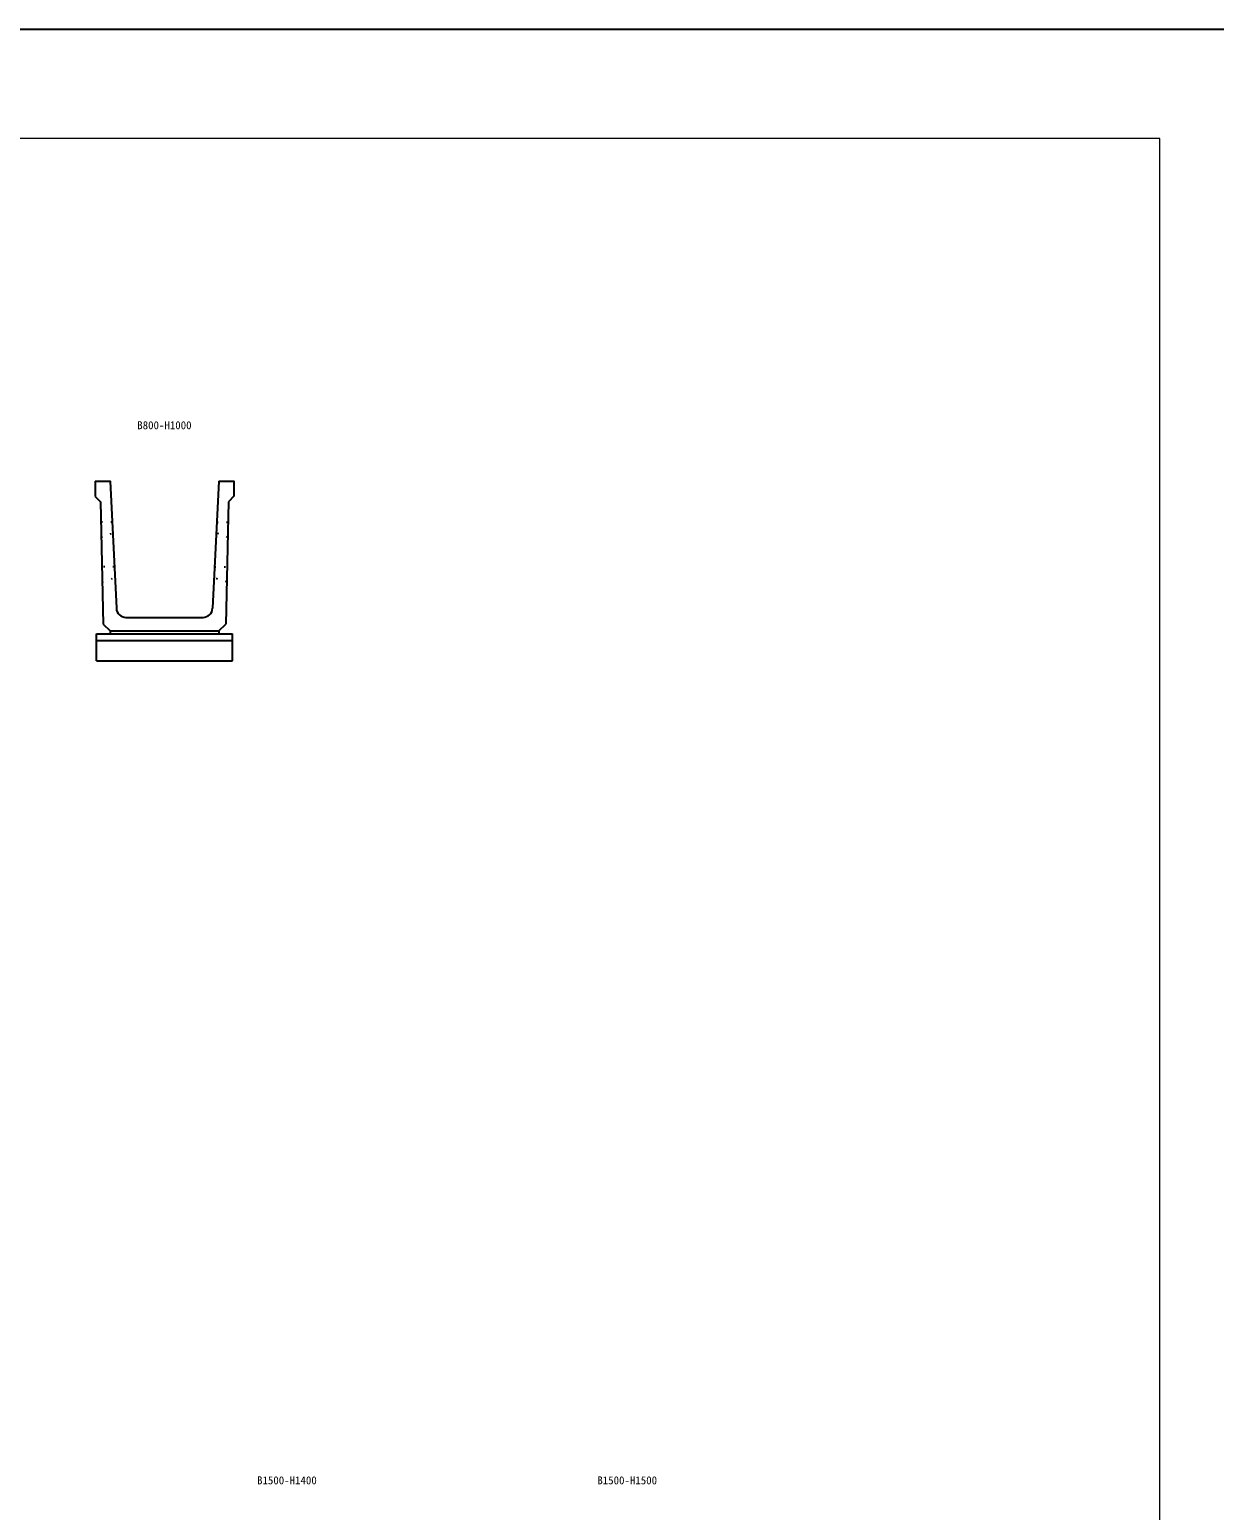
# Model space of a CAD drawing. Units: millimetres, scale not verified. Extents: x -33600 to 33600, y -11880 to 11880.
# Drawn here: x -9104 to -400, y 1000 to 11880 of the extents above; entities that cross this region are included whole.
import ezdxf
from ezdxf.enums import TextEntityAlignment as Align

# ---------------------------------------------------------------- set-up
doc = ezdxf.new("R2010")
doc.units = ezdxf.units.MM
doc.header["$LTSCALE"] = 40
doc.linetypes.add('DOTTED', pattern=[1.75, 0.25, -1.5])
for name, color, linetype, lineweight in [('0-1_Defpoints', 5, 'Continuous', 25), ('0-5_OUTLINE', 3, 'Continuous', 25), ('0-6_OUTLINE2', 4, 'DOTTED', 25), ('0-7_TXT', 7, 'Continuous', 25), ('0-8_WAKU', 3, 'Continuous', 13)]:
    doc.layers.add(name, color=color, linetype=linetype, lineweight=lineweight)
doc.styles.add('ＭＳ ゴシック', font='')
doc.styles.get('ＭＳ ゴシック').set_extended_font_data('MS Gothic')

msp = doc.modelspace()

# ---------------------------------------------------------------- linework, layer by layer
at = {"layer": '0-1_Defpoints'}
msp.add_lwpolyline([(-33600, -11880), (0, -11880), (0, 11880), (-33600, 11880)], close=True, dxfattribs=at)
at = {"layer": '0-5_OUTLINE'}
for p, q in [((-8623.17, 8561.44), (-8623.17, 8450.44)), ((-7713.17, 8561.44), (-7759.85, 7627.94)), ((-8623.17, 8450.44), (-8583.17, 8410.44)), ((-8583.17, 8410.44), (-8563.17, 7511.44)), ((-7643.17, 8411.44), (-7663.17, 7511.44)), ((-8563.17, 7511.44), (-8513.17, 7461.44)), ((-8396.58, 7561.44), (-7829.76, 7561.44)), ((-8613.17, 7441.44), (-7613.17, 7441.44)), ((-8613.17, 7241.44), (-8613.17, 7441.44)), ((-8513.17, 7461.44), (-8513.17, 7441.44)), ((-7713.17, 7461.44), (-7713.17, 7441.44)), ((-7613.17, 7241.44), (-7613.17, 7441.44)), ((-8613.17, 7391.44), (-7613.17, 7391.44)), ((-8613.17, 7241.44), (-7613.17, 7241.44))]:
    msp.add_line(p, q, dxfattribs=at)
for points in [[(-8623.17, 8561.44), (-8513.17, 8561.44), (-8466.55, 7629.09)], [(-7713.17, 8561.44), (-7603.17, 8561.44), (-7603.17, 8451.44), (-7643.17, 8411.44)], [(-8513.17, 7461.44), (-7713.17, 7461.44), (-7663.17, 7511.44)]]:
    msp.add_lwpolyline(points, dxfattribs=at)
for centre, start, end in [((-8396.58, 7631.44), 182.86241, 270), ((-7829.76, 7631.44), 270, 357.13759)]:
    msp.add_arc(centre, 70, start, end, dxfattribs=at)
at = {"layer": '0-6_OUTLINE2'}
for p, q in [((-8498.17, 8261.44), (-8579.86, 8261.44)), ((-8577.41, 8151.44), (-8494.17, 8181.44)), ((-7648.95, 8151.44), (-7732.17, 8181.43)), ((-7728.17, 8261.44), (-7646.5, 8261.44)), ((-8481.67, 7931.44), (-8572.51, 7931.44)), ((-8570.07, 7821.44), (-8477.67, 7851.44)), ((-7656.28, 7821.44), (-7748.67, 7851.43)), ((-7744.67, 7931.44), (-7653.84, 7931.44))]:
    msp.add_line(p, q, dxfattribs=at)
at = {"layer": '0-8_WAKU'}
msp.add_lwpolyline([(-32800, -11080), (-800, -11080), (-800, 11080), (-32800, 11080)], close=True, dxfattribs=at)

# ---------------------------------------------------------------- texts
at = {"layer": '0-7_TXT', "style": 'ＭＳ ゴシック'}
for s, p in [('B800-H1000', (-8313.17, 8926.12)), ('B1500-H1400', (-7433.17, 1173.62)), ('B1500-H1500', (-4933.17, 1173.62))]:
    msp.add_text(s, height=58.65, dxfattribs=at).set_placement(p, align=Align.BOTTOM_LEFT)

doc.saveas('drawing.dxf')
